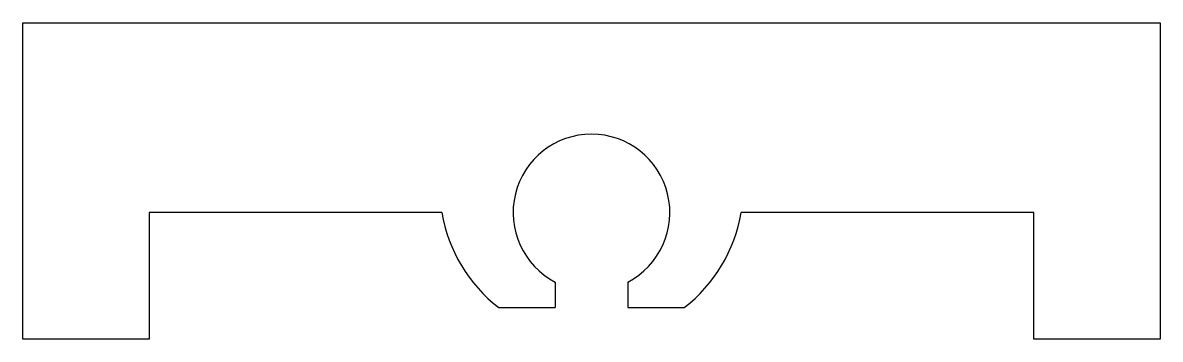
# Model space of a CAD drawing. Header units: millimetres. Extents: x -45 to 45, y 0 to 25.
import ezdxf

# ---------------------------------------------------------------- set-up
doc = ezdxf.new("R2010")
doc.units = ezdxf.units.MM
doc.layers.add('Sketch', color=7, linetype='CONTINUOUS')

msp = doc.modelspace()

# ---------------------------------------------------------------- linework, layer by layer
at = {"layer": 'Sketch'}
for p, q in [((-45, 0), (-45, 25)), ((-45, 25), (45, 25)), ((45, 25), (45, 0)), ((-11.8322, 10), (-35, 10)), ((-35, 10), (-35, 0)), ((35, 10), (11.8322, 10)), ((35, 0), (35, 10)), ((-2.86182, 4.5), (-2.86182, 2.5)), ((2.86182, 4.5), (2.86182, 2.5)), ((-7.33144, 2.5), (-2.86182, 2.5)), ((2.86182, 2.5), (7.33144, 2.5)), ((-35, 0), (-45, 0)), ((45, 0), (35, 0))]:
    msp.add_line(p, q, dxfattribs=at)
for centre, radius, start, end in [((0, 10), 6.2, -62.5107, -117.489), ((0, 12), 12, -170.406, -127.658), ((0, 12), 12, -52.3415, -9.59407)]:
    msp.add_arc(centre, radius, start, end, dxfattribs=at)

doc.saveas('drawing.dxf')
